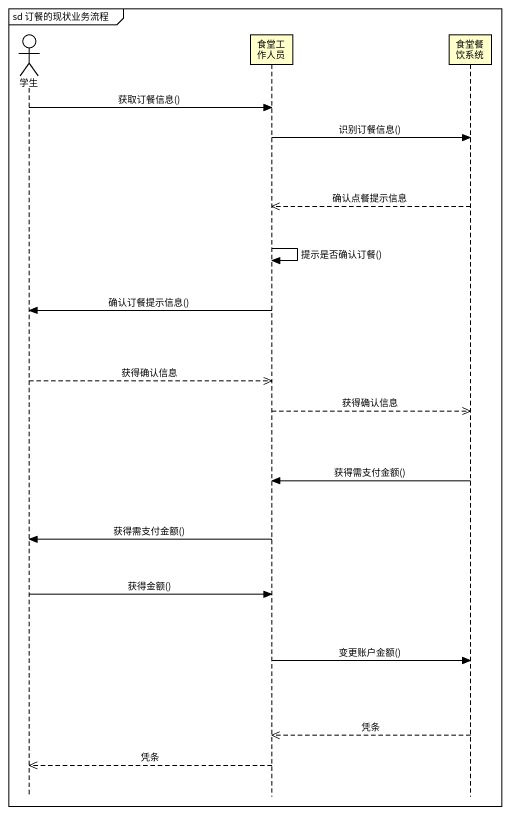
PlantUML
@startuml
mainframe sd 订餐的现状业务流程
hide footbox
actor 学生
participant 食堂工作人员
participant 食堂餐饮系统

学生 -> 食堂工作人员 : 获取订餐信息()
食堂工作人员 -> 食堂餐饮系统 : 识别订餐信息()
食堂餐饮系统 -->> 食堂工作人员 : 确认点餐提示信息
食堂工作人员 -> 食堂工作人员 : 提示是否确认订餐()
食堂工作人员 -> 学生 : 确认订餐提示信息()
学生 -->> 食堂工作人员 : 获得确认信息
食堂工作人员 -->> 食堂餐饮系统 : 获得确认信息
食堂餐饮系统 -> 食堂工作人员 : 获得需支付金额()
食堂工作人员 -> 学生 : 获得需支付金额()
学生 -> 食堂工作人员 : 获得金额()
食堂工作人员 -> 食堂餐饮系统 : 变更账户金额()
食堂餐饮系统 -->> 食堂工作人员 : 凭条
食堂工作人员 -->> 学生 : 凭条
@enduml
